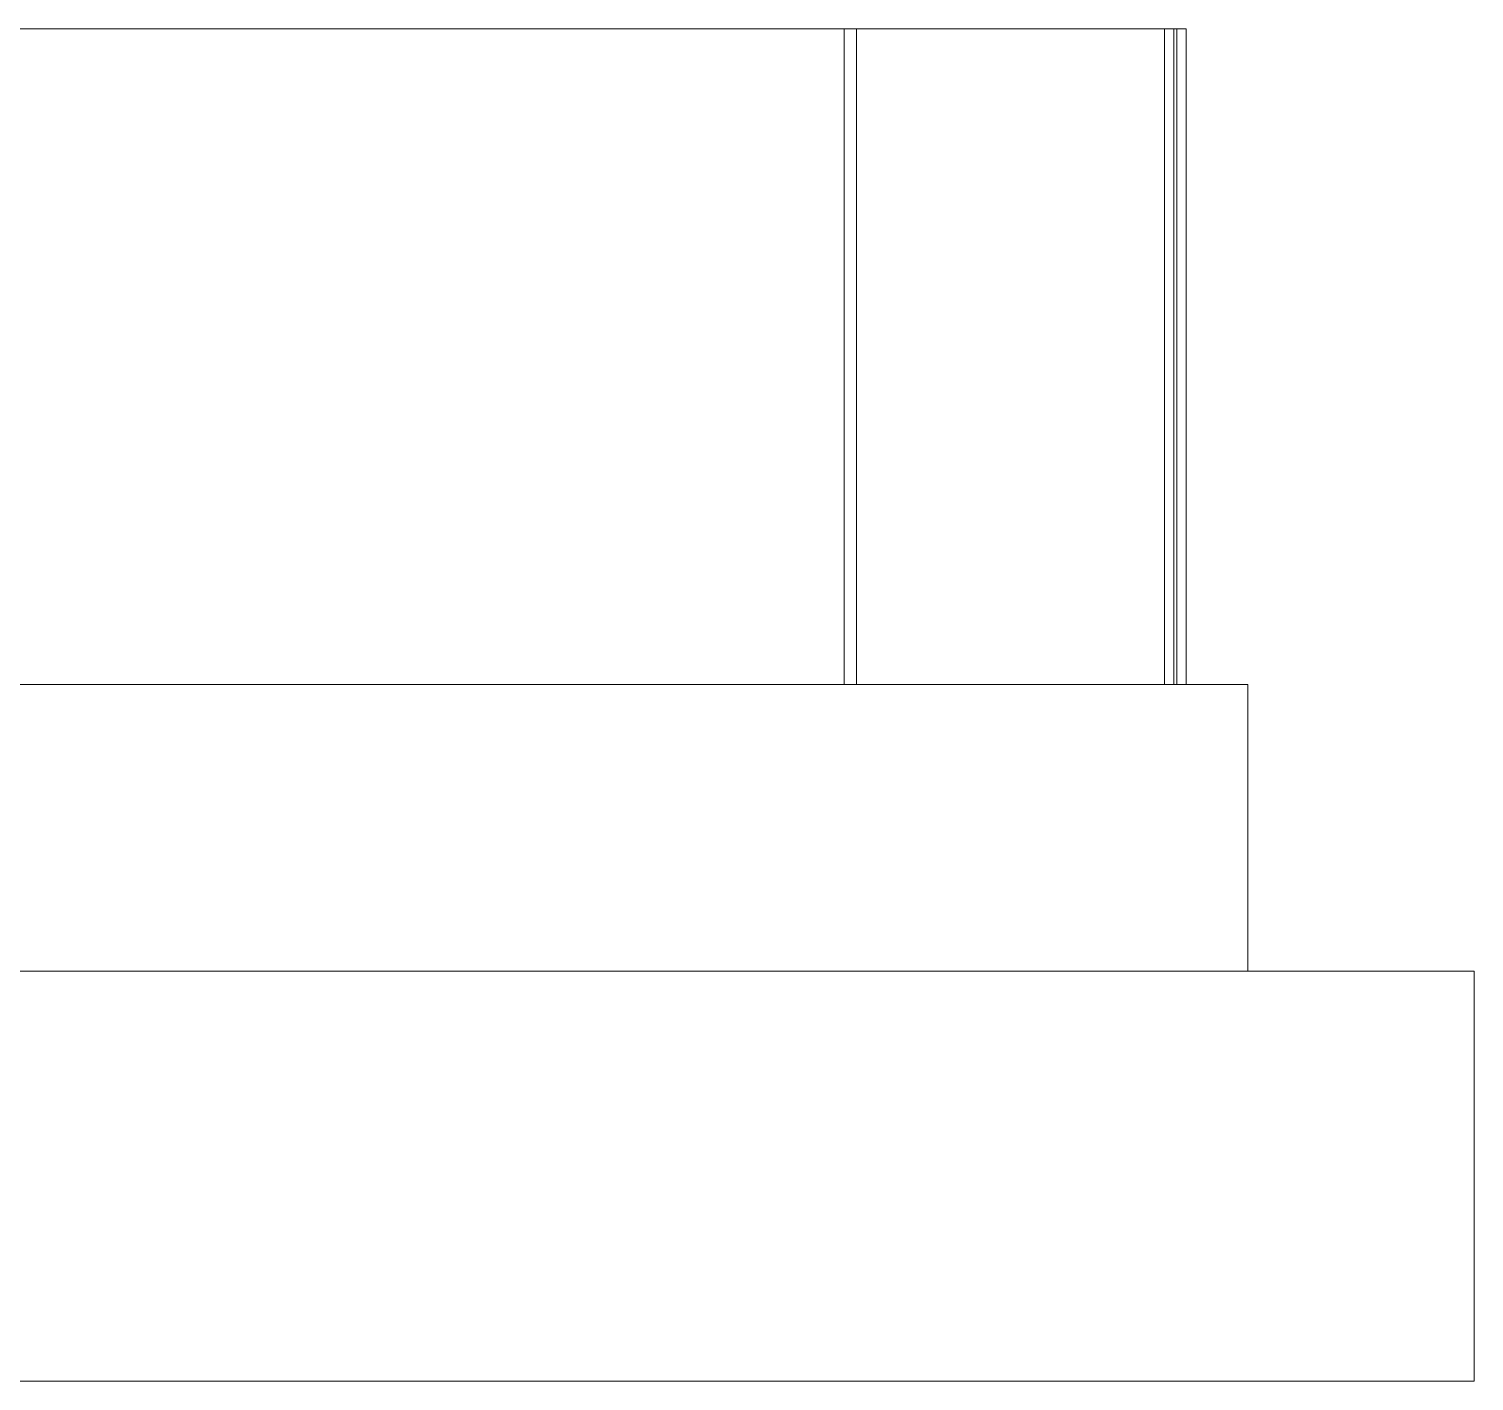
# Model space of a CAD drawing. Header units: millimetres. Extents: x -2171 to 1563, y -1758 to -1505.
# Drawn here: x -141.477 to -139.714, y -1744.784 to -1743.134 of the extents above; entities that cross this region are included whole.
import ezdxf

# ---------------------------------------------------------------- set-up
doc = ezdxf.new("R2010")
doc.units = ezdxf.units.MM
doc.linetypes.add('Wipeout_Contour', pattern=[1000, 0, -1000])
doc.layers.add('Interior - Stair & Railing', color=7, linetype='Continuous')
doc.layers.add('Structural - Bearing', color=7, linetype='Continuous')
for name, color, linetype, lineweight, true_color in [('Interior - Stair & Railing_Pen_No__102', 254, 'Continuous', 13, 0xcccccc), ('Interior - Stair & Railing_Pen_No__11', 49, 'Continuous', 13, 0x464646), ('Structural - Bearing_Pen_No__102', 254, 'Continuous', 13, 0xcccccc), ('Structural - Bearing_Pen_No__87', 251, 'Continuous', 9, 0x6a6a6a)]:
    doc.layers.add(name, color=color, linetype=linetype, lineweight=lineweight, true_color=true_color)
doc.layers.add('Structural - Bearing_Pen_No__89', color=7, linetype='Continuous', lineweight=13)

# ---------------------------------------------------------------- blocks, each defined once
blk = doc.blocks.new('Section Element_138_1')
at = {"color": 254, "linetype": 'Wipeout_Contour', "lineweight": 0, "ltscale": 68724.103987}
blk.add_wipeout([(13220.4, 11370), (13218.4, 11370), (13218.4, 10570), (13220.4, 10570)], dxfattribs=at).dxf.layer = 'Interior - Stair & Railing'
at = {"color": 254, "linetype": 'Wipeout_Contour', "lineweight": 0, "ltscale": 68705.759134}
blk.add_wipeout([(13208.5, 11370), (13208.5, 10570), (13218.4, 10570), (13218.4, 11370)], dxfattribs=at).dxf.layer = 'Interior - Stair & Railing'
at = {"layer": 'Interior - Stair & Railing_Pen_No__102', "color": 254, "linetype": 'Continuous', "lineweight": 13, "true_color": 0xcccccc}
for p in [(13218.4, 11370), (13220.4, 10570)]:
    blk.add_line(p, (13220.4, 11370), dxfattribs=at)
at = {"color": 254, "linetype": 'Wipeout_Contour', "lineweight": 0, "ltscale": 68663.027075}
blk.add_wipeout([(13190.6, 10570), (13208.5, 10570), (13208.5, 11370), (13190.6, 11370)], dxfattribs=at).dxf.layer = 'Interior - Stair & Railing'
at = {"layer": 'Interior - Stair & Railing_Pen_No__102', "color": 254, "linetype": 'Continuous', "lineweight": 13, "true_color": 0xcccccc}
for p, q in [((13205.4, 10570), (13205.4, 11370)), ((13208.5, 11370), (13218.4, 11370)), ((13208.9, 11370), (13208.9, 10570))]:
    blk.add_line(p, q, dxfattribs=at)
at = {"color": 254, "linetype": 'Wipeout_Contour', "lineweight": 0, "ltscale": 68596.081097}
blk.add_wipeout([(13190.6, 11370), (13164.9, 11370), (13164.9, 10570), (13190.6, 10570)], dxfattribs=at).dxf.layer = 'Interior - Stair & Railing'
at = {"layer": 'Interior - Stair & Railing_Pen_No__102', "color": 254, "linetype": 'Continuous', "lineweight": 13, "true_color": 0xcccccc}
for p, q in [((13190.6, 11370), (13208.5, 11370)), ((13194, 11370), (13194, 10570))]:
    blk.add_line(p, q, dxfattribs=at)
at = {"color": 254, "linetype": 'Wipeout_Contour', "lineweight": 0, "ltscale": 85375.252101}
blk.add_wipeout([(13164.9, 11370), (13131.5, 11370), (13131.5, 10570), (13148.6, 10570), (13164.9, 10570)], dxfattribs=at).dxf.layer = 'Interior - Stair & Railing'
at = {"layer": 'Interior - Stair & Railing_Pen_No__102', "color": 254, "linetype": 'Continuous', "lineweight": 13, "true_color": 0xcccccc}
blk.add_line((13164.9, 11370), (13190.6, 11370), dxfattribs=at)
at = {"color": 254, "linetype": 'Wipeout_Contour', "lineweight": 0, "ltscale": 68390.729231}
blk.add_wipeout([(13131.5, 11370), (13090.3, 11370), (13090.3, 10570), (13131.5, 10570)], dxfattribs=at).dxf.layer = 'Interior - Stair & Railing'
at = {"layer": 'Interior - Stair & Railing_Pen_No__102', "color": 254, "linetype": 'Continuous', "lineweight": 13, "true_color": 0xcccccc}
blk.add_line((13131.5, 11370), (13164.9, 11370), dxfattribs=at)
at = {"color": 254, "linetype": 'Wipeout_Contour', "lineweight": 0, "ltscale": 85075.680379}
blk.add_wipeout([(13041.7, 10570), (13088, 10570), (13090.3, 10570), (13090.3, 11370), (13041.7, 11370)], dxfattribs=at).dxf.layer = 'Interior - Stair & Railing'
at = {"layer": 'Interior - Stair & Railing_Pen_No__102', "color": 254, "linetype": 'Continuous', "lineweight": 13, "true_color": 0xcccccc}
blk.add_line((13090.3, 11370), (13131.5, 11370), dxfattribs=at)
at = {"color": 254, "linetype": 'Wipeout_Contour', "lineweight": 0, "ltscale": 84861.06611}
blk.add_wipeout([(13041.7, 11370), (12985.7, 11370), (12985.7, 10570), (13017.5, 10570), (13041.7, 10570)], dxfattribs=at).dxf.layer = 'Interior - Stair & Railing'
at = {"layer": 'Interior - Stair & Railing_Pen_No__102', "color": 254, "linetype": 'Continuous', "lineweight": 13, "true_color": 0xcccccc}
blk.add_line((13041.7, 11370), (13090.3, 11370), dxfattribs=at)
at = {"color": 254, "linetype": 'Wipeout_Contour', "lineweight": 0, "ltscale": 84617.199365}
blk.add_wipeout([(12985.7, 11370), (12922.6, 11370), (12922.6, 10570), (12937.4, 10570), (12985.7, 10570)], dxfattribs=at).dxf.layer = 'Interior - Stair & Railing'
at = {"layer": 'Interior - Stair & Railing_Pen_No__102', "color": 254, "linetype": 'Continuous', "lineweight": 13, "true_color": 0xcccccc}
blk.add_line((12985.7, 11370), (13041.7, 11370), dxfattribs=at)
at = {"color": 254, "linetype": 'Wipeout_Contour', "lineweight": 0, "ltscale": 67708.270582}
blk.add_wipeout([(12922.6, 11370), (12852.8, 11370), (12852.8, 10570), (12922.6, 10570)], dxfattribs=at).dxf.layer = 'Interior - Stair & Railing'
at = {"layer": 'Interior - Stair & Railing_Pen_No__102', "color": 254, "linetype": 'Continuous', "lineweight": 13, "true_color": 0xcccccc}
blk.add_line((12922.6, 11370), (12985.7, 11370), dxfattribs=at)
at = {"color": 254, "linetype": 'Wipeout_Contour', "lineweight": 0, "ltscale": 67601.466266}
blk.add_wipeout([(12852.4, 10570), (12852.8, 10570), (12852.8, 11370), (12852.4, 11370)], dxfattribs=at).dxf.layer = 'Interior - Stair & Railing'
at = {"color": 254, "linetype": 'Wipeout_Contour', "lineweight": 0, "ltscale": 84120.796604}
blk.add_wipeout([(12852.4, 11370), (12775.6, 11370), (12775.6, 10570), (12848.1, 10570), (12852.4, 10570)], dxfattribs=at).dxf.layer = 'Interior - Stair & Railing'
at = {"layer": 'Interior - Stair & Railing_Pen_No__102', "color": 254, "linetype": 'Continuous', "lineweight": 13, "true_color": 0xcccccc}
blk.add_line((12852.8, 11370), (12922.6, 11370), dxfattribs=at)
at = {"layer": 'Interior - Stair & Railing_Pen_No__11', "color": 49, "linetype": 'Continuous', "lineweight": 13, "true_color": 0x464646}
blk.add_line((12852.4, 11370), (12852.8, 11370), dxfattribs=at)
at = {"color": 254, "linetype": 'Wipeout_Contour', "lineweight": 0, "ltscale": 67241.139734}
blk.add_wipeout([(12692.2, 11370), (12692.2, 10570), (12775.6, 10570), (12775.6, 11370)], dxfattribs=at).dxf.layer = 'Interior - Stair & Railing'
at = {"layer": 'Interior - Stair & Railing_Pen_No__11', "color": 49, "linetype": 'Continuous', "lineweight": 13, "true_color": 0x464646}
blk.add_line((12775.6, 11370), (12852.4, 11370), dxfattribs=at)
at = {"color": 254, "linetype": 'Wipeout_Contour', "lineweight": 0, "ltscale": 83459.035419}
blk.add_wipeout([(12692.2, 11370), (12602.7, 11370), (12602.7, 10570), (12643.4, 10570), (12692.2, 10570)], dxfattribs=at).dxf.layer = 'Interior - Stair & Railing'
at = {"layer": 'Interior - Stair & Railing_Pen_No__11', "color": 49, "linetype": 'Continuous', "lineweight": 13, "true_color": 0x464646}
blk.add_line((12692.2, 11370), (12775.6, 11370), dxfattribs=at)
at = {"color": 254, "linetype": 'Wipeout_Contour', "lineweight": 0, "ltscale": 83092.542803}
blk.add_wipeout([(12602.7, 11370), (12507.3, 11370), (12507.3, 10570), (12528.9, 10570), (12602.7, 10570)], dxfattribs=at).dxf.layer = 'Interior - Stair & Railing'
at = {"layer": 'Interior - Stair & Railing_Pen_No__11', "color": 49, "linetype": 'Continuous', "lineweight": 13, "true_color": 0x464646}
blk.add_line((12602.7, 11370), (12692.2, 11370), dxfattribs=at)
at = {"color": 254, "linetype": 'Wipeout_Contour', "lineweight": 0, "ltscale": 82760.720754}
blk.add_wipeout([(12507.3, 11370), (12406.3, 11370), (12406.3, 10570), (12481.7, 10570), (12507.3, 10570)], dxfattribs=at).dxf.layer = 'Interior - Stair & Railing'
at = {"layer": 'Interior - Stair & Railing_Pen_No__11', "color": 49, "linetype": 'Continuous', "lineweight": 13, "true_color": 0x464646}
blk.add_line((12507.3, 11370), (12602.7, 11370), dxfattribs=at)
at = {"color": 254, "linetype": 'Wipeout_Contour', "lineweight": 0, "ltscale": 66094.74151}
blk.add_wipeout([(12300, 11370), (12300, 10570), (12406.3, 10570), (12406.3, 11370)], dxfattribs=at).dxf.layer = 'Interior - Stair & Railing'
at = {"layer": 'Interior - Stair & Railing_Pen_No__11', "color": 49, "linetype": 'Continuous', "lineweight": 13, "true_color": 0x464646}
blk.add_line((12406.3, 11370), (12507.3, 11370), dxfattribs=at)
at = {"color": 254, "linetype": 'Wipeout_Contour', "lineweight": 0, "ltscale": 81970.887794}
blk.add_wipeout([(12300, 11370), (12188.9, 11370), (12188.9, 10570), (12278.2, 10570), (12300, 10570)], dxfattribs=at).dxf.layer = 'Interior - Stair & Railing'
at = {"layer": 'Interior - Stair & Railing_Pen_No__11', "color": 49, "linetype": 'Continuous', "lineweight": 13, "true_color": 0x464646}
blk.add_line((12300, 11370), (12406.3, 11370), dxfattribs=at)
at = {"color": 254, "linetype": 'Wipeout_Contour', "lineweight": 0, "ltscale": 65433.076694}
blk.add_wipeout([(12073.2, 11370), (12073.2, 10570), (12188.9, 10570), (12188.9, 11370)], dxfattribs=at).dxf.layer = 'Interior - Stair & Railing'
at = {"layer": 'Interior - Stair & Railing_Pen_No__11', "color": 49, "linetype": 'Continuous', "lineweight": 13, "true_color": 0x464646}
blk.add_line((12188.9, 11370), (12300, 11370), dxfattribs=at)
at = {"color": 254, "linetype": 'Wipeout_Contour', "lineweight": 0, "ltscale": 81077.191583}
blk.add_wipeout([(12073.2, 11370), (11953.4, 11370), (11953.4, 10570), (12002.1, 10570), (12073.2, 10570)], dxfattribs=at).dxf.layer = 'Interior - Stair & Railing'
at = {"layer": 'Interior - Stair & Railing_Pen_No__11', "color": 49, "linetype": 'Continuous', "lineweight": 13, "true_color": 0x464646}
blk.add_line((12073.2, 11370), (12188.9, 11370), dxfattribs=at)
at = {"color": 254, "linetype": 'Wipeout_Contour', "lineweight": 0, "ltscale": 80609.396329}
blk.add_wipeout([(11953.4, 11370), (11829.9, 11370), (11829.9, 10570), (11856, 10570), (11953.4, 10570)], dxfattribs=at).dxf.layer = 'Interior - Stair & Railing'
at = {"layer": 'Interior - Stair & Railing_Pen_No__11', "color": 49, "linetype": 'Continuous', "lineweight": 13, "true_color": 0x464646}
blk.add_line((11953.4, 11370), (12073.2, 11370), dxfattribs=at)
at = {"color": 254, "linetype": 'Wipeout_Contour', "lineweight": 0, "ltscale": 80130.183848}
blk.add_wipeout([(11703, 11370), (11703, 10570), (11705.4, 10570), (11829.9, 10570), (11829.9, 11370)], dxfattribs=at).dxf.layer = 'Interior - Stair & Railing'
at = {"layer": 'Interior - Stair & Railing_Pen_No__11', "color": 49, "linetype": 'Continuous', "lineweight": 13, "true_color": 0x464646}
for p, q in [((11703, 11370), (11829.9, 11370)), ((11829.9, 11370), (11953.4, 11370))]:
    blk.add_line(p, q, dxfattribs=at)
blk = doc.blocks.new('Section Element_139_1')
at = {"layer": 'Interior - Stair & Railing_Pen_No__102', "color": 254, "linetype": 'Continuous', "lineweight": 13, "true_color": 0xcccccc}
for p, q in [((12802.9, 10570), (12802.9, 11370)), ((12817.9, 10570), (12817.9, 11370)), ((13193.8, 11370), (13193.8, 10570)), ((13208.8, 11370), (13208.8, 10570))]:
    blk.add_line(p, q, dxfattribs=at)
blk = doc.blocks.new('Section Element_140_1')
at = {"layer": 'Interior - Stair & Railing_Pen_No__102', "color": 254, "linetype": 'Continuous', "lineweight": 13, "true_color": 0xcccccc}
for p, q in [((12802.8, 10570), (12802.8, 11370)), ((12817.8, 10570), (12817.8, 11370))]:
    blk.add_line(p, q, dxfattribs=at)
blk = doc.blocks.new('Section Element_143_1')
at = {"color": 254, "linetype": 'Wipeout_Contour', "lineweight": 0, "ltscale": 67496.941616}
blk.add_wipeout([(13287.5, 10570), (13287.5, 10220), (13295.6, 10220), (13295.6, 10570)], dxfattribs=at).dxf.layer = 'Structural - Bearing'
at = {"color": 254, "linetype": 'Wipeout_Contour', "lineweight": 0, "ltscale": 67454.49523}
blk.add_wipeout([(13287.5, 10570), (13268.6, 10570), (13268.6, 10220), (13287.5, 10220)], dxfattribs=at).dxf.layer = 'Structural - Bearing'
at = {"layer": 'Structural - Bearing_Pen_No__102', "color": 254, "linetype": 'Continuous', "lineweight": 13, "true_color": 0xcccccc}
for p in [(13287.5, 10570), (13295.6, 10220)]:
    blk.add_line(p, (13295.6, 10570), dxfattribs=at)
at = {"color": 254, "linetype": 'Wipeout_Contour', "lineweight": 0, "ltscale": 67378.327938}
blk.add_wipeout([(13239.1, 10570), (13239.1, 10220), (13268.6, 10220), (13268.6, 10570)], dxfattribs=at).dxf.layer = 'Structural - Bearing'
at = {"layer": 'Structural - Bearing_Pen_No__102', "color": 254, "linetype": 'Continuous', "lineweight": 13, "true_color": 0xcccccc}
blk.add_line((13268.6, 10570), (13287.5, 10570), dxfattribs=at)
at = {"color": 254, "linetype": 'Wipeout_Contour', "lineweight": 0, "ltscale": 67268.842791}
blk.add_wipeout([(13199, 10220), (13239.1, 10220), (13239.1, 10570), (13199, 10570)], dxfattribs=at).dxf.layer = 'Structural - Bearing'
at = {"layer": 'Structural - Bearing_Pen_No__102', "color": 254, "linetype": 'Continuous', "lineweight": 13, "true_color": 0xcccccc}
blk.add_line((13239.1, 10570), (13268.6, 10570), dxfattribs=at)
at = {"color": 254, "linetype": 'Wipeout_Contour', "lineweight": 0, "ltscale": 67126.618681}
blk.add_wipeout([(13148.6, 10570), (13148.6, 10220), (13199, 10220), (13199, 10570)], dxfattribs=at).dxf.layer = 'Structural - Bearing'
at = {"layer": 'Structural - Bearing_Pen_No__102', "color": 254, "linetype": 'Continuous', "lineweight": 13, "true_color": 0xcccccc}
blk.add_line((13199, 10570), (13239.1, 10570), dxfattribs=at)
at = {"color": 254, "linetype": 'Wipeout_Contour', "lineweight": 0, "ltscale": 66952.40681}
blk.add_wipeout([(13088, 10570), (13088, 10220), (13148.6, 10220), (13148.6, 10570)], dxfattribs=at).dxf.layer = 'Structural - Bearing'
at = {"layer": 'Structural - Bearing_Pen_No__102', "color": 254, "linetype": 'Continuous', "lineweight": 13, "true_color": 0xcccccc}
blk.add_line((13148.6, 10570), (13199, 10570), dxfattribs=at)
at = {"color": 254, "linetype": 'Wipeout_Contour', "lineweight": 0, "ltscale": 66747.12606}
blk.add_wipeout([(13017.5, 10570), (13017.5, 10220), (13088, 10220), (13088, 10570)], dxfattribs=at).dxf.layer = 'Structural - Bearing'
at = {"layer": 'Structural - Bearing_Pen_No__102', "color": 254, "linetype": 'Continuous', "lineweight": 13, "true_color": 0xcccccc}
blk.add_line((13088, 10570), (13148.6, 10570), dxfattribs=at)
at = {"color": 254, "linetype": 'Wipeout_Contour', "lineweight": 0, "ltscale": 66517.371415}
blk.add_wipeout([(12940.9, 10570), (12940.9, 10220), (13017.5, 10220), (13017.5, 10570)], dxfattribs=at).dxf.layer = 'Structural - Bearing'
at = {"layer": 'Structural - Bearing_Pen_No__102', "color": 254, "linetype": 'Continuous', "lineweight": 13, "true_color": 0xcccccc}
blk.add_line((13017.5, 10570), (13088, 10570), dxfattribs=at)
at = {"color": 254, "linetype": 'Wipeout_Contour', "lineweight": 0, "ltscale": 66392.387579}
blk.add_wipeout([(12940.9, 10570), (12937.4, 10570), (12937.4, 10220), (12940.9, 10220)], dxfattribs=at).dxf.layer = 'Structural - Bearing'
at = {"color": 254, "linetype": 'Wipeout_Contour', "lineweight": 0, "ltscale": 66247.836728}
blk.add_wipeout([(12848.1, 10570), (12848.1, 10220), (12937.4, 10220), (12937.4, 10570)], dxfattribs=at).dxf.layer = 'Structural - Bearing'
at = {"layer": 'Structural - Bearing_Pen_No__102', "color": 254, "linetype": 'Continuous', "lineweight": 13, "true_color": 0xcccccc}
blk.add_line((12940.9, 10570), (13017.5, 10570), dxfattribs=at)
at = {"layer": 'Structural - Bearing_Pen_No__87', "color": 251, "linetype": 'Continuous', "lineweight": 9, "true_color": 0x6a6a6a}
blk.add_line((12937.4, 10570), (12940.9, 10570), dxfattribs=at)
at = {"color": 254, "linetype": 'Wipeout_Contour', "lineweight": 0, "ltscale": 65956.448047}
blk.add_wipeout([(12750, 10570), (12750, 10220), (12848.1, 10220), (12848.1, 10570)], dxfattribs=at).dxf.layer = 'Structural - Bearing'
at = {"layer": 'Structural - Bearing_Pen_No__87', "color": 251, "linetype": 'Continuous', "lineweight": 9, "true_color": 0x6a6a6a}
blk.add_line((12848.1, 10570), (12937.4, 10570), dxfattribs=at)
at = {"color": 254, "linetype": 'Wipeout_Contour', "lineweight": 0, "ltscale": 65639.21387}
blk.add_wipeout([(12643.4, 10570), (12643.4, 10220), (12750, 10220), (12750, 10570)], dxfattribs=at).dxf.layer = 'Structural - Bearing'
at = {"layer": 'Structural - Bearing_Pen_No__87', "color": 251, "linetype": 'Continuous', "lineweight": 9, "true_color": 0x6a6a6a}
blk.add_line((12750, 10570), (12848.1, 10570), dxfattribs=at)
at = {"color": 254, "linetype": 'Wipeout_Contour', "lineweight": 0, "ltscale": 65297.786107}
blk.add_wipeout([(12528.9, 10570), (12528.9, 10220), (12643.4, 10220), (12643.4, 10570)], dxfattribs=at).dxf.layer = 'Structural - Bearing'
at = {"layer": 'Structural - Bearing_Pen_No__87', "color": 251, "linetype": 'Continuous', "lineweight": 9, "true_color": 0x6a6a6a}
blk.add_line((12643.4, 10570), (12750, 10570), dxfattribs=at)
at = {"color": 254, "linetype": 'Wipeout_Contour', "lineweight": 0, "ltscale": 64933.935368}
blk.add_wipeout([(12528.9, 10570), (12407, 10570), (12407, 10220), (12528.9, 10220)], dxfattribs=at).dxf.layer = 'Structural - Bearing'
at = {"layer": 'Structural - Bearing_Pen_No__87', "color": 251, "linetype": 'Continuous', "lineweight": 9, "true_color": 0x6a6a6a}
blk.add_line((12528.9, 10570), (12643.4, 10570), dxfattribs=at)
at = {"color": 254, "linetype": 'Wipeout_Contour', "lineweight": 0, "ltscale": 64549.539742}
blk.add_wipeout([(12278.2, 10570), (12278.2, 10220), (12407, 10220), (12407, 10570)], dxfattribs=at).dxf.layer = 'Structural - Bearing'
at = {"layer": 'Structural - Bearing_Pen_No__87', "color": 251, "linetype": 'Continuous', "lineweight": 9, "true_color": 0x6a6a6a}
blk.add_line((12407, 10570), (12528.9, 10570), dxfattribs=at)
at = {"color": 254, "linetype": 'Wipeout_Contour', "lineweight": 0, "ltscale": 64146.572655}
blk.add_wipeout([(12143, 10570), (12143, 10220), (12278.2, 10220), (12278.2, 10570)], dxfattribs=at).dxf.layer = 'Structural - Bearing'
at = {"layer": 'Structural - Bearing_Pen_No__87', "color": 251, "linetype": 'Continuous', "lineweight": 9, "true_color": 0x6a6a6a}
blk.add_line((12278.2, 10570), (12407, 10570), dxfattribs=at)
at = {"color": 254, "linetype": 'Wipeout_Contour', "lineweight": 0, "ltscale": 63727.090207}
blk.add_wipeout([(12002.1, 10570), (12002.1, 10220), (12143, 10220), (12143, 10570)], dxfattribs=at).dxf.layer = 'Structural - Bearing'
at = {"layer": 'Structural - Bearing_Pen_No__87', "color": 251, "linetype": 'Continuous', "lineweight": 9, "true_color": 0x6a6a6a}
blk.add_line((12143, 10570), (12278.2, 10570), dxfattribs=at)
at = {"color": 254, "linetype": 'Wipeout_Contour', "lineweight": 0, "ltscale": 63293.217618}
blk.add_wipeout([(11856, 10570), (11856, 10220), (12002.1, 10220), (12002.1, 10570)], dxfattribs=at).dxf.layer = 'Structural - Bearing'
at = {"layer": 'Structural - Bearing_Pen_No__87', "color": 251, "linetype": 'Continuous', "lineweight": 9, "true_color": 0x6a6a6a}
blk.add_line((12002.1, 10570), (12143, 10570), dxfattribs=at)
at = {"color": 254, "linetype": 'Wipeout_Contour', "lineweight": 0, "ltscale": 62847.135581}
blk.add_wipeout([(11705.4, 10570), (11705.4, 10220), (11856, 10220), (11856, 10570)], dxfattribs=at).dxf.layer = 'Structural - Bearing'
at = {"layer": 'Structural - Bearing_Pen_No__87', "color": 251, "linetype": 'Continuous', "lineweight": 9, "true_color": 0x6a6a6a}
for p, q in [((11705.4, 10570), (11856, 10570)), ((11856, 10570), (12002.1, 10570))]:
    blk.add_line(p, q, dxfattribs=at)
blk = doc.blocks.new('Section Element_395_1')
at = {"color": 254, "linetype": 'Wipeout_Contour', "lineweight": 0, "ltscale": 62503.078917}
blk.add_wipeout([(11807.8, 10220), (11807.8, 10070), (11960.9, 10070), (11960.9, 10220)], dxfattribs=at).dxf.layer = 'Structural - Bearing'
at = {"color": 254, "linetype": 'Wipeout_Contour', "lineweight": 0, "ltscale": 66781.428241}
blk.add_wipeout([(13257.3, 10220), (13257.3, 10070), (13261.4, 10070), (13261.4, 10220)], dxfattribs=at).dxf.layer = 'Structural - Bearing'
at = {"layer": 'Structural - Bearing_Pen_No__89', "color": 7, "linetype": 'Continuous', "lineweight": 13}
blk.add_line((11651.2, 10220), (11807.8, 10220), dxfattribs=at)
at = {"color": 254, "linetype": 'Wipeout_Contour', "lineweight": 0, "ltscale": 62963.626517}
blk.add_wipeout([(11960.9, 10220), (11960.9, 10070), (12109.8, 10070), (12109.8, 10220)], dxfattribs=at).dxf.layer = 'Structural - Bearing'
at = {"layer": 'Structural - Bearing_Pen_No__89', "color": 7, "linetype": 'Continuous', "lineweight": 13}
blk.add_line((11807.8, 10220), (11960.9, 10220), dxfattribs=at)
at = {"color": 254, "linetype": 'Wipeout_Contour', "lineweight": 0, "ltscale": 63413.007548}
blk.add_wipeout([(12109.8, 10220), (12109.8, 10070), (12254, 10070), (12254, 10220)], dxfattribs=at).dxf.layer = 'Structural - Bearing'
at = {"layer": 'Structural - Bearing_Pen_No__89', "color": 7, "linetype": 'Continuous', "lineweight": 13}
blk.add_line((11960.9, 10220), (12109.8, 10220), dxfattribs=at)
at = {"color": 254, "linetype": 'Wipeout_Contour', "lineweight": 0, "ltscale": 63849.319906}
blk.add_wipeout([(12254, 10220), (12254, 10070), (12393.1, 10070), (12393.1, 10220)], dxfattribs=at).dxf.layer = 'Structural - Bearing'
at = {"layer": 'Structural - Bearing_Pen_No__89', "color": 7, "linetype": 'Continuous', "lineweight": 13}
blk.add_line((12109.8, 10220), (12254, 10220), dxfattribs=at)
at = {"color": 254, "linetype": 'Wipeout_Contour', "lineweight": 0, "ltscale": 64270.703538}
blk.add_wipeout([(12393.1, 10070), (12526.3, 10070), (12526.3, 10220), (12393.1, 10220)], dxfattribs=at).dxf.layer = 'Structural - Bearing'
at = {"layer": 'Structural - Bearing_Pen_No__89', "color": 7, "linetype": 'Continuous', "lineweight": 13}
blk.add_line((12254, 10220), (12393.1, 10220), dxfattribs=at)
at = {"color": 254, "linetype": 'Wipeout_Contour', "lineweight": 0, "ltscale": 64675.350679}
blk.add_wipeout([(12526.3, 10070), (12653.4, 10070), (12653.4, 10220), (12526.3, 10220)], dxfattribs=at).dxf.layer = 'Structural - Bearing'
at = {"layer": 'Structural - Bearing_Pen_No__89', "color": 7, "linetype": 'Continuous', "lineweight": 13}
blk.add_line((12393.1, 10220), (12526.3, 10220), dxfattribs=at)
at = {"color": 254, "linetype": 'Wipeout_Contour', "lineweight": 0, "ltscale": 65061.515765}
blk.add_wipeout([(12653.4, 10220), (12653.4, 10070), (12773.9, 10070), (12773.9, 10220)], dxfattribs=at).dxf.layer = 'Structural - Bearing'
at = {"layer": 'Structural - Bearing_Pen_No__89', "color": 7, "linetype": 'Continuous', "lineweight": 13}
blk.add_line((12526.3, 10220), (12653.4, 10220), dxfattribs=at)
at = {"color": 254, "linetype": 'Wipeout_Contour', "lineweight": 0, "ltscale": 65427.524833}
blk.add_wipeout([(12887.2, 10220), (12773.9, 10220), (12773.9, 10070), (12887.2, 10070)], dxfattribs=at).dxf.layer = 'Structural - Bearing'
at = {"layer": 'Structural - Bearing_Pen_No__89', "color": 7, "linetype": 'Continuous', "lineweight": 13}
blk.add_line((12653.4, 10220), (12773.9, 10220), dxfattribs=at)
at = {"color": 254, "linetype": 'Wipeout_Contour', "lineweight": 0, "ltscale": 65771.784685}
blk.add_wipeout([(12887.2, 10220), (12887.2, 10070), (12992.9, 10070), (12992.9, 10220)], dxfattribs=at).dxf.layer = 'Structural - Bearing'
at = {"layer": 'Structural - Bearing_Pen_No__89', "color": 7, "linetype": 'Continuous', "lineweight": 13}
blk.add_line((12773.9, 10220), (12887.2, 10220), dxfattribs=at)
at = {"color": 254, "linetype": 'Wipeout_Contour', "lineweight": 0, "ltscale": 66092.791263}
blk.add_wipeout([(12992.9, 10220), (12992.9, 10070), (13090.8, 10070), (13090.8, 10220)], dxfattribs=at).dxf.layer = 'Structural - Bearing'
at = {"layer": 'Structural - Bearing_Pen_No__89', "color": 7, "linetype": 'Continuous', "lineweight": 13}
blk.add_line((12887.2, 10220), (12992.9, 10220), dxfattribs=at)
at = {"color": 254, "linetype": 'Wipeout_Contour', "lineweight": 0, "ltscale": 66389.137679}
blk.add_wipeout([(13090.8, 10220), (13090.8, 10070), (13180.4, 10070), (13180.4, 10220)], dxfattribs=at).dxf.layer = 'Structural - Bearing'
at = {"layer": 'Structural - Bearing_Pen_No__89', "color": 7, "linetype": 'Continuous', "lineweight": 13}
blk.add_line((12992.9, 10220), (13090.8, 10220), dxfattribs=at)
at = {"color": 254, "linetype": 'Wipeout_Contour', "lineweight": 0, "ltscale": 66652.881047}
blk.add_wipeout([(13257.3, 10220), (13180.4, 10220), (13180.4, 10070), (13257.3, 10070)], dxfattribs=at).dxf.layer = 'Structural - Bearing'
at = {"layer": 'Structural - Bearing_Pen_No__89', "color": 7, "linetype": 'Continuous', "lineweight": 13}
blk.add_line((13090.8, 10220), (13180.4, 10220), dxfattribs=at)
at = {"color": 254, "linetype": 'Wipeout_Contour', "lineweight": 0, "ltscale": 66902.752035}
blk.add_wipeout([(13261.4, 10220), (13261.4, 10070), (13333.6, 10070), (13333.6, 10220)], dxfattribs=at).dxf.layer = 'Structural - Bearing'
at = {"layer": 'Structural - Bearing_Pen_No__102', "color": 254, "linetype": 'Continuous', "lineweight": 13, "true_color": 0xcccccc}
blk.add_line((13257.3, 10220), (13261.4, 10220), dxfattribs=at)
at = {"layer": 'Structural - Bearing_Pen_No__89', "color": 7, "linetype": 'Continuous', "lineweight": 13}
blk.add_line((13180.4, 10220), (13257.3, 10220), dxfattribs=at)
at = {"color": 254, "linetype": 'Wipeout_Contour', "lineweight": 0, "ltscale": 67117.755491}
blk.add_wipeout([(13333.6, 10070), (13396.5, 10070), (13396.5, 10220), (13333.6, 10220)], dxfattribs=at).dxf.layer = 'Structural - Bearing'
at = {"layer": 'Structural - Bearing_Pen_No__102', "color": 254, "linetype": 'Continuous', "lineweight": 13, "true_color": 0xcccccc}
blk.add_line((13261.4, 10220), (13333.6, 10220), dxfattribs=at)
at = {"color": 254, "linetype": 'Wipeout_Contour', "lineweight": 0, "ltscale": 67303.581493}
blk.add_wipeout([(13396.5, 10220), (13396.5, 10070), (13450.1, 10070), (13450.1, 10220)], dxfattribs=at).dxf.layer = 'Structural - Bearing'
at = {"layer": 'Structural - Bearing_Pen_No__102', "color": 254, "linetype": 'Continuous', "lineweight": 13, "true_color": 0xcccccc}
blk.add_line((13333.6, 10220), (13396.5, 10220), dxfattribs=at)
at = {"color": 254, "linetype": 'Wipeout_Contour', "lineweight": 0, "ltscale": 67459.407432}
blk.add_wipeout([(13450.1, 10220), (13450.1, 10070), (13494.1, 10070), (13494.1, 10220)], dxfattribs=at).dxf.layer = 'Structural - Bearing'
at = {"layer": 'Structural - Bearing_Pen_No__102', "color": 254, "linetype": 'Continuous', "lineweight": 13, "true_color": 0xcccccc}
blk.add_line((13396.5, 10220), (13450.1, 10220), dxfattribs=at)
at = {"color": 254, "linetype": 'Wipeout_Contour', "lineweight": 0, "ltscale": 67584.542738}
blk.add_wipeout([(13494.1, 10220), (13494.1, 10070), (13528.4, 10070), (13528.4, 10220)], dxfattribs=at).dxf.layer = 'Structural - Bearing'
at = {"layer": 'Structural - Bearing_Pen_No__102', "color": 254, "linetype": 'Continuous', "lineweight": 13, "true_color": 0xcccccc}
blk.add_line((13450.1, 10220), (13494.1, 10220), dxfattribs=at)
at = {"color": 254, "linetype": 'Wipeout_Contour', "lineweight": 0, "ltscale": 67678.432367}
blk.add_wipeout([(13528.4, 10220), (13528.4, 10070), (13552.8, 10070), (13552.8, 10220)], dxfattribs=at).dxf.layer = 'Structural - Bearing'
at = {"layer": 'Structural - Bearing_Pen_No__102', "color": 254, "linetype": 'Continuous', "lineweight": 13, "true_color": 0xcccccc}
blk.add_line((13494.1, 10220), (13528.4, 10220), dxfattribs=at)
at = {"color": 254, "linetype": 'Wipeout_Contour', "lineweight": 0, "ltscale": 67740.659593}
blk.add_wipeout([(13567.3, 10220), (13552.8, 10220), (13552.8, 10070), (13567.3, 10070)], dxfattribs=at).dxf.layer = 'Structural - Bearing'
at = {"layer": 'Structural - Bearing_Pen_No__102', "color": 254, "linetype": 'Continuous', "lineweight": 13, "true_color": 0xcccccc}
blk.add_line((13528.4, 10220), (13552.8, 10220), dxfattribs=at)
at = {"color": 254, "linetype": 'Wipeout_Contour', "lineweight": 0, "ltscale": 67770.948099}
blk.add_wipeout([(13567.3, 10220), (13567.3, 10070), (13571.7, 10070), (13571.7, 10220)], dxfattribs=at).dxf.layer = 'Structural - Bearing'
at = {"layer": 'Structural - Bearing_Pen_No__102', "color": 254, "linetype": 'Continuous', "lineweight": 13, "true_color": 0xcccccc}
for p, q in [((13552.8, 10220), (13567.3, 10220)), ((13567.3, 10220), (13571.7, 10220)), ((13571.7, 10070), (13571.7, 10220))]:
    blk.add_line(p, q, dxfattribs=at)
blk = doc.blocks.new('Section Element_403_1')
at = {"color": 254, "linetype": 'Wipeout_Contour', "lineweight": 0, "ltscale": 61860.409712}
blk.add_wipeout([(11960.9, 9720), (11960.9, 10070), (11807.8, 10070), (11807.8, 9720)], dxfattribs=at).dxf.layer = 'Structural - Bearing'
at = {"color": 254, "linetype": 'Wipeout_Contour', "lineweight": 0, "ltscale": 66180.48295}
blk.add_wipeout([(13257.3, 10070), (13257.3, 9720), (13261.4, 9720), (13261.4, 10070)], dxfattribs=at).dxf.layer = 'Structural - Bearing'
at = {"layer": 'Structural - Bearing_Pen_No__87', "color": 251, "linetype": 'Continuous', "lineweight": 9, "true_color": 0x6a6a6a}
blk.add_line((11651.2, 9720), (11807.8, 9720), dxfattribs=at)
at = {"color": 254, "linetype": 'Wipeout_Contour', "lineweight": 0, "ltscale": 62325.726463}
blk.add_wipeout([(12109.8, 9720), (12109.8, 10070), (11960.9, 10070), (11960.9, 9720)], dxfattribs=at).dxf.layer = 'Structural - Bearing'
at = {"layer": 'Structural - Bearing_Pen_No__87', "color": 251, "linetype": 'Continuous', "lineweight": 9, "true_color": 0x6a6a6a}
blk.add_line((11807.8, 9720), (11960.9, 9720), dxfattribs=at)
at = {"color": 254, "linetype": 'Wipeout_Contour', "lineweight": 0, "ltscale": 62779.692851}
blk.add_wipeout([(12109.8, 10070), (12109.8, 9720), (12254, 9720), (12254, 10070)], dxfattribs=at).dxf.layer = 'Structural - Bearing'
at = {"layer": 'Structural - Bearing_Pen_No__87', "color": 251, "linetype": 'Continuous', "lineweight": 9, "true_color": 0x6a6a6a}
blk.add_line((11960.9, 9720), (12109.8, 9720), dxfattribs=at)
at = {"color": 254, "linetype": 'Wipeout_Contour', "lineweight": 0, "ltscale": 63220.394198}
blk.add_wipeout([(12393.1, 9720), (12393.1, 10070), (12254, 10070), (12254, 9720)], dxfattribs=at).dxf.layer = 'Structural - Bearing'
at = {"layer": 'Structural - Bearing_Pen_No__87', "color": 251, "linetype": 'Continuous', "lineweight": 9, "true_color": 0x6a6a6a}
blk.add_line((12109.8, 9720), (12254, 9720), dxfattribs=at)
at = {"color": 254, "linetype": 'Wipeout_Contour', "lineweight": 0, "ltscale": 63645.958937}
blk.add_wipeout([(12526.3, 9720), (12526.3, 10070), (12393.1, 10070), (12393.1, 9720)], dxfattribs=at).dxf.layer = 'Structural - Bearing'
at = {"layer": 'Structural - Bearing_Pen_No__87', "color": 251, "linetype": 'Continuous', "lineweight": 9, "true_color": 0x6a6a6a}
blk.add_line((12254, 9720), (12393.1, 9720), dxfattribs=at)
at = {"color": 254, "linetype": 'Wipeout_Contour', "lineweight": 0, "ltscale": 64054.568821}
blk.add_wipeout([(12653.4, 9720), (12653.4, 10070), (12526.3, 10070), (12526.3, 9720)], dxfattribs=at).dxf.layer = 'Structural - Bearing'
at = {"layer": 'Structural - Bearing_Pen_No__87', "color": 251, "linetype": 'Continuous', "lineweight": 9, "true_color": 0x6a6a6a}
blk.add_line((12393.1, 9720), (12526.3, 9720), dxfattribs=at)
at = {"color": 254, "linetype": 'Wipeout_Contour', "lineweight": 0, "ltscale": 64444.46879}
blk.add_wipeout([(12653.4, 9720), (12773.9, 9720), (12773.9, 10070), (12653.4, 10070)], dxfattribs=at).dxf.layer = 'Structural - Bearing'
at = {"layer": 'Structural - Bearing_Pen_No__87', "color": 251, "linetype": 'Continuous', "lineweight": 9, "true_color": 0x6a6a6a}
blk.add_line((12526.3, 9720), (12653.4, 9720), dxfattribs=at)
at = {"color": 254, "linetype": 'Wipeout_Contour', "lineweight": 0, "ltscale": 64813.97629}
blk.add_wipeout([(12773.9, 10070), (12773.9, 9720), (12887.2, 9720), (12887.2, 10070)], dxfattribs=at).dxf.layer = 'Structural - Bearing'
at = {"layer": 'Structural - Bearing_Pen_No__87', "color": 251, "linetype": 'Continuous', "lineweight": 9, "true_color": 0x6a6a6a}
blk.add_line((12653.4, 9720), (12773.9, 9720), dxfattribs=at)
at = {"color": 254, "linetype": 'Wipeout_Contour', "lineweight": 0, "ltscale": 65161.490483}
blk.add_wipeout([(12992.9, 9720), (12992.9, 10070), (12887.2, 10070), (12887.2, 9720)], dxfattribs=at).dxf.layer = 'Structural - Bearing'
at = {"layer": 'Structural - Bearing_Pen_No__87', "color": 251, "linetype": 'Continuous', "lineweight": 9, "true_color": 0x6a6a6a}
blk.add_line((12773.9, 9720), (12887.2, 9720), dxfattribs=at)
at = {"color": 254, "linetype": 'Wipeout_Contour', "lineweight": 0, "ltscale": 65485.500457}
blk.add_wipeout([(13090.8, 9720), (13090.8, 10070), (12992.9, 10070), (12992.9, 9720)], dxfattribs=at).dxf.layer = 'Structural - Bearing'
at = {"layer": 'Structural - Bearing_Pen_No__87', "color": 251, "linetype": 'Continuous', "lineweight": 9, "true_color": 0x6a6a6a}
blk.add_line((12887.2, 9720), (12992.9, 9720), dxfattribs=at)
at = {"color": 254, "linetype": 'Wipeout_Contour', "lineweight": 0, "ltscale": 65784.593274}
blk.add_wipeout([(13180.4, 9720), (13180.4, 10070), (13090.8, 10070), (13090.8, 9720)], dxfattribs=at).dxf.layer = 'Structural - Bearing'
at = {"layer": 'Structural - Bearing_Pen_No__87', "color": 251, "linetype": 'Continuous', "lineweight": 9, "true_color": 0x6a6a6a}
blk.add_line((12992.9, 9720), (13090.8, 9720), dxfattribs=at)
at = {"color": 254, "linetype": 'Wipeout_Contour', "lineweight": 0, "ltscale": 66050.760113}
blk.add_wipeout([(13180.4, 10070), (13180.4, 9720), (13257.3, 9720), (13257.3, 10070)], dxfattribs=at).dxf.layer = 'Structural - Bearing'
at = {"layer": 'Structural - Bearing_Pen_No__87', "color": 251, "linetype": 'Continuous', "lineweight": 9, "true_color": 0x6a6a6a}
blk.add_line((13090.8, 9720), (13180.4, 9720), dxfattribs=at)
at = {"color": 254, "linetype": 'Wipeout_Contour', "lineweight": 0, "ltscale": 66302.908869}
blk.add_wipeout([(13333.6, 9720), (13333.6, 10070), (13261.4, 10070), (13261.4, 9720)], dxfattribs=at).dxf.layer = 'Structural - Bearing'
at = {"layer": 'Structural - Bearing_Pen_No__102', "color": 254, "linetype": 'Continuous', "lineweight": 13, "true_color": 0xcccccc}
blk.add_line((13257.3, 9720), (13261.4, 9720), dxfattribs=at)
at = {"layer": 'Structural - Bearing_Pen_No__87', "color": 251, "linetype": 'Continuous', "lineweight": 9, "true_color": 0x6a6a6a}
blk.add_line((13180.4, 9720), (13257.3, 9720), dxfattribs=at)
at = {"color": 254, "linetype": 'Wipeout_Contour', "lineweight": 0, "ltscale": 66519.858546}
blk.add_wipeout([(13396.5, 9720), (13396.5, 10070), (13333.6, 10070), (13333.6, 9720)], dxfattribs=at).dxf.layer = 'Structural - Bearing'
at = {"layer": 'Structural - Bearing_Pen_No__102', "color": 254, "linetype": 'Continuous', "lineweight": 13, "true_color": 0xcccccc}
blk.add_line((13261.4, 9720), (13333.6, 9720), dxfattribs=at)
at = {"color": 254, "linetype": 'Wipeout_Contour', "lineweight": 0, "ltscale": 66707.356451}
blk.add_wipeout([(13450.1, 9720), (13450.1, 10070), (13396.5, 10070), (13396.5, 9720)], dxfattribs=at).dxf.layer = 'Structural - Bearing'
at = {"layer": 'Structural - Bearing_Pen_No__102', "color": 254, "linetype": 'Continuous', "lineweight": 13, "true_color": 0xcccccc}
blk.add_line((13333.6, 9720), (13396.5, 9720), dxfattribs=at)
at = {"color": 254, "linetype": 'Wipeout_Contour', "lineweight": 0, "ltscale": 66864.577148}
blk.add_wipeout([(13494.1, 9720), (13494.1, 10070), (13450.1, 10070), (13450.1, 9720)], dxfattribs=at).dxf.layer = 'Structural - Bearing'
at = {"layer": 'Structural - Bearing_Pen_No__102', "color": 254, "linetype": 'Continuous', "lineweight": 13, "true_color": 0xcccccc}
blk.add_line((13396.5, 9720), (13450.1, 9720), dxfattribs=at)
at = {"color": 254, "linetype": 'Wipeout_Contour', "lineweight": 0, "ltscale": 66990.827767}
blk.add_wipeout([(13528.4, 9720), (13528.4, 10070), (13494.1, 10070), (13494.1, 9720)], dxfattribs=at).dxf.layer = 'Structural - Bearing'
at = {"layer": 'Structural - Bearing_Pen_No__102', "color": 254, "linetype": 'Continuous', "lineweight": 13, "true_color": 0xcccccc}
blk.add_line((13450.1, 9720), (13494.1, 9720), dxfattribs=at)
at = {"color": 254, "linetype": 'Wipeout_Contour', "lineweight": 0, "ltscale": 67085.551462}
blk.add_wipeout([(13552.8, 9720), (13552.8, 10070), (13528.4, 10070), (13528.4, 9720)], dxfattribs=at).dxf.layer = 'Structural - Bearing'
at = {"layer": 'Structural - Bearing_Pen_No__102', "color": 254, "linetype": 'Continuous', "lineweight": 13, "true_color": 0xcccccc}
blk.add_line((13494.1, 9720), (13528.4, 9720), dxfattribs=at)
at = {"color": 254, "linetype": 'Wipeout_Contour', "lineweight": 0, "ltscale": 67148.330185}
blk.add_wipeout([(13552.8, 10070), (13552.8, 9720), (13567.3, 9720), (13567.3, 10070)], dxfattribs=at).dxf.layer = 'Structural - Bearing'
at = {"layer": 'Structural - Bearing_Pen_No__102', "color": 254, "linetype": 'Continuous', "lineweight": 13, "true_color": 0xcccccc}
blk.add_line((13528.4, 9720), (13552.8, 9720), dxfattribs=at)
at = {"color": 254, "linetype": 'Wipeout_Contour', "lineweight": 0, "ltscale": 67178.886753}
blk.add_wipeout([(13571.7, 9720), (13571.7, 10070), (13567.3, 10070), (13567.3, 9720)], dxfattribs=at).dxf.layer = 'Structural - Bearing'
at = {"layer": 'Structural - Bearing_Pen_No__102', "color": 254, "linetype": 'Continuous', "lineweight": 13, "true_color": 0xcccccc}
for p, q in [((13571.7, 9720), (13571.7, 10070)), ((13552.8, 9720), (13567.3, 9720)), ((13567.3, 9720), (13571.7, 9720))]:
    blk.add_line(p, q, dxfattribs=at)

msp = doc.modelspace()

# ---------------------------------------------------------------- block references
at = {"layer": 'Interior - Stair & Railing', "lineweight": 0, "xscale": 0.001, "yscale": 0.001, "zscale": 0.001}
msp.add_blockref('Section Element_138_1', (-153.2853, -1754.5041), dxfattribs=at)

# ---------------------------------------------------------------- next in the draw order: block references
for name in ['Section Element_140_1', 'Section Element_139_1']:
    msp.add_blockref(name, (-153.2853, -1754.5041), dxfattribs=at)

# ---------------------------------------------------------------- next in the draw order: block references
at = {"layer": 'Structural - Bearing', "lineweight": 0, "xscale": 0.001, "yscale": 0.001, "zscale": 0.001}
msp.add_blockref('Section Element_143_1', (-153.2853, -1754.5041), dxfattribs=at)

# ---------------------------------------------------------------- next in the draw order: block references
msp.add_blockref('Section Element_395_1', (-153.2853, -1754.5041), dxfattribs=at)

# ---------------------------------------------------------------- next in the draw order: block references
msp.add_blockref('Section Element_403_1', (-153.2853, -1754.5041), dxfattribs=at)

doc.saveas('drawing.dxf')
